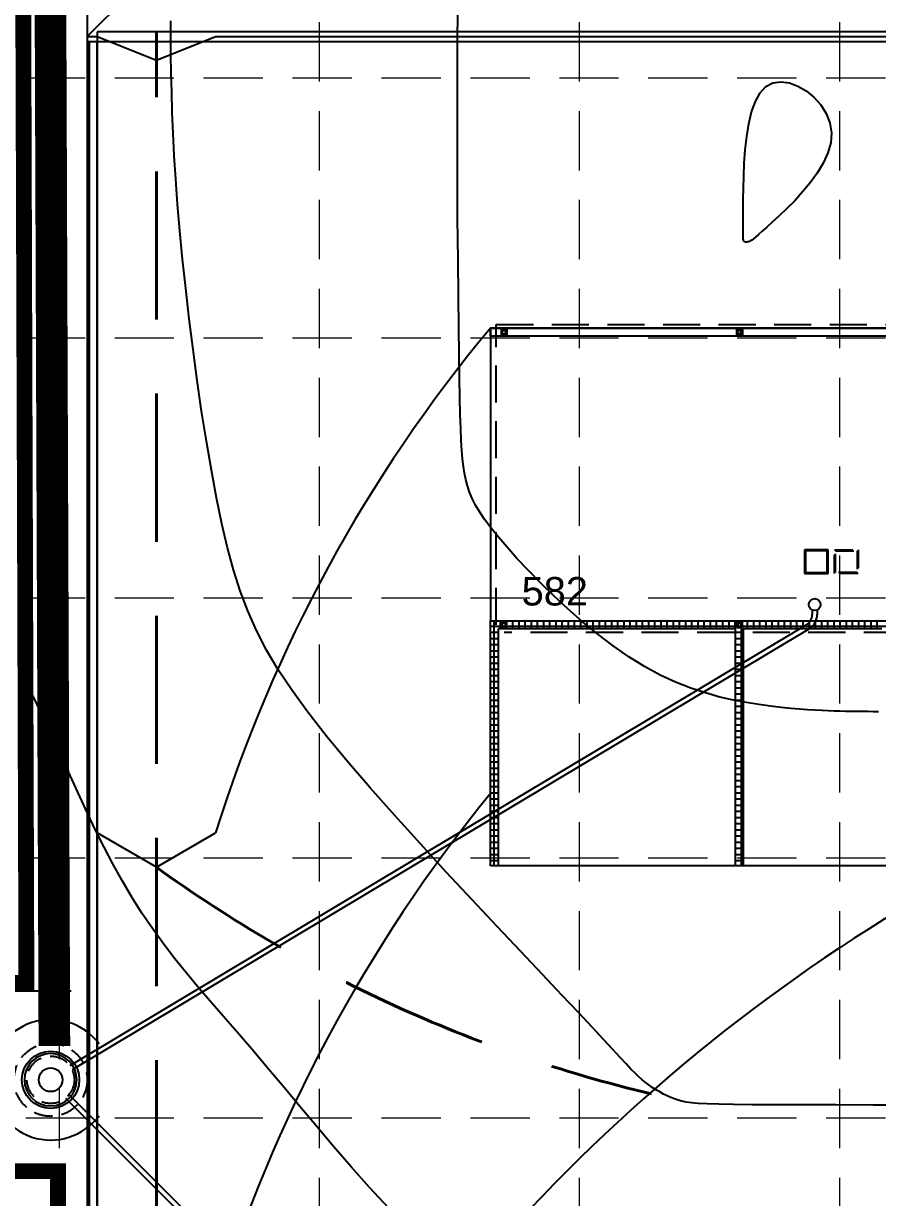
# Model space of a CAD drawing. Header units: inches. Extents: x 638 to 17512, y -393 to 10164.
# Drawn here: x 10092 to 10956, y 7437 to 8626 of the extents above; entities that cross this region are included whole.
import ezdxf
from ezdxf.enums import TextEntityAlignment as Align

# ---------------------------------------------------------------- set-up
doc = ezdxf.new("R2010")
doc.units = ezdxf.units.IN
doc.header["$LTSCALE"] = 600
doc.header["$MEASUREMENT"] = 0
for name, pattern in [('ADJOINERS', [2.85, 2.5, -0.05, 0.1, -0.05, 0.1, -0.05]), ('CENTERX2', [4, 2.5, -0.5, 0.5, -0.5]), ('DASHED', [0.75, 0.5, -0.25]), ('DASHEDX2', [1.5, 1, -0.5]), ('ESMT', [0.13, 0.1, -0.03]), ('HIDDEN', [0.375, 0.25, -0.125])]:
    doc.linetypes.add(name, pattern=pattern)
for name, color, linetype in [('Contour Lines Existing', 8, 'Continuous'), ('GRID', 254, 'HIDDEN'), ('LIMITS', 1, 'DASHED'), ('NEW - CANOPY', 5, 'DASHEDX2'), ('NEW - CONCRETE PADS', 7, 'Continuous'), ('NEW - EDGING', 1, 'Continuous'), ('NEW - FENCE', 5, 'FENCELINE1'), ('NEW - LOT LINES', 5, 'CENTERX2'), ('NEW - MASONRY', 5, 'Continuous'), ('NEW - MASONRY HATCH', 8, 'Continuous'), ('NEW - PAVING', 5, 'Continuous'), ('NEW - SEWER MANHOLES', 5, 'Continuous'), ('NEW - SEWER SITE', 5, 'Continuous'), ('NEW - STRUCTURES', 5, 'Continuous'), ('PC', 3, 'Continuous'), ('s EASEMENTS', 8, 'ESMT'), ('s SURVEY - ADJOINERS', 7, 'ADJOINERS'), ('SILT FENCE', 200, 'Continuous')]:
    doc.layers.add(name, color=color, linetype=linetype)
doc.layers.add('Contour Lines Flow', color=4, linetype='HIDDEN', lineweight=40)
doc.styles.get("Standard").update_dxf_attribs({"font": 'ARIAL.TTF'})
doc.linetypes.add('FENCELINE1', pattern='A,0.25,-0.1,[133,ltypeshp.shx,S=0.1,R=0,X=-0.1,Y=0],-0.1,1', length=1.45)

msp = doc.modelspace()

# ---------------------------------------------------------------- linework, layer by layer
for p, q in [((10575.5, 8316.7), (10575.5, 8310.7)), ((10581.5, 8316.7), (10575.5, 8316.7)), ((10581.5, 8310.7), (10575.5, 8310.7)), ((10581.5, 8316.7), (10581.5, 8310.7)), ((10813.7, 8316.7), (10813.7, 8310.7)), ((10819.7, 8316.7), (10813.7, 8316.7)), ((10819.7, 8310.7), (10813.7, 8310.7)), ((10819.7, 8316.7), (10819.7, 8310.7)), ((10575.5, 8014.2), (10575.5, 8020.2)), ((10581.5, 8020.2), (10575.5, 8020.2)), ((10581.5, 8014.2), (10575.5, 8014.2)), ((10581.5, 8014.2), (10581.5, 8020.2)), ((10813.7, 8014.2), (10813.7, 8020.2)), ((10819.7, 8020.2), (10813.7, 8020.2)), ((10819.7, 8014.2), (10813.7, 8014.2)), ((10819.7, 8014.2), (10819.7, 8020.2))]:
    msp.add_line(p, q)
at = {"flags": 128}
for points in [[(10577, 8311.9, -0.414214), (10576.7, 8312.2), (10576.7, 8315.2, -0.414214), (10577, 8315.4), (10580, 8315.4, -0.414214), (10580.2, 8315.2), (10580.2, 8312.2, -0.414214), (10580, 8311.9)], [(10577, 8312, -0.414214), (10576.8, 8312.2), (10576.8, 8315.2, -0.414214), (10577, 8315.3), (10580, 8315.3, -0.414214), (10580.1, 8315.2), (10580.1, 8312.2, -0.414214), (10580, 8312)], [(10815.2, 8311.9, -0.414214), (10815, 8312.2), (10815, 8315.2, -0.414214), (10815.2, 8315.4), (10818.2, 8315.4, -0.414214), (10818.5, 8315.2), (10818.5, 8312.2, -0.414214), (10818.2, 8311.9)], [(10815.2, 8312, -0.414214), (10815.1, 8312.2), (10815.1, 8315.2, -0.414214), (10815.2, 8315.3), (10818.2, 8315.3, -0.414214), (10818.3, 8315.2), (10818.3, 8312.2, -0.414214), (10818.2, 8312)]]:
    msp.add_lwpolyline(points, format="xyb", close=True, dxfattribs=at)
for points in [[(10577, 8018.9, 0.414214), (10576.7, 8018.7), (10576.7, 8015.7, 0.414214), (10577, 8015.4), (10580, 8015.4, 0.414214), (10580.2, 8015.7), (10580.2, 8018.7, 0.414214), (10580, 8018.9)], [(10577, 8018.8, 0.414214), (10576.8, 8018.7), (10576.8, 8015.7, 0.414214), (10577, 8015.5), (10580, 8015.5, 0.414214), (10580.1, 8015.7), (10580.1, 8018.7, 0.414214), (10580, 8018.8)], [(10815.2, 8018.9, 0.414214), (10815, 8018.7), (10815, 8015.7, 0.414214), (10815.2, 8015.4), (10818.2, 8015.4, 0.414214), (10818.5, 8015.7), (10818.5, 8018.7, 0.414214), (10818.2, 8018.9)], [(10815.2, 8018.8, 0.414214), (10815.1, 8018.7), (10815.1, 8015.7, 0.414214), (10815.2, 8015.5), (10818.2, 8015.5, 0.414214), (10818.3, 8015.7), (10818.3, 8018.7, 0.414214), (10818.2, 8018.8)]]:
    msp.add_lwpolyline(points, format="xyb", close=True)
at = {"layer": 'Contour Lines Existing'}
for p, q in [((10531.5, 8592.1), (10531.9, 8661)), ((10241.5, 8611.9), (10241.5, 8628.8)), ((10241.5, 8594.4), (10241.5, 8611.9)), ((10241.8, 8576), (10241.5, 8594.4)), ((10531.3, 8530.7), (10531.5, 8592.1)), ((10242.2, 8556.7), (10241.8, 8576)), ((10837.7, 8555.9), (10843.6, 8562.3)), ((10843.6, 8562.3), (10850.7, 8566)), ((10850.7, 8566), (10858.7, 8567.1)), ((10858.7, 8567.1), (10867.3, 8566)), ((10867.3, 8566), (10875.9, 8562.8)), ((10875.9, 8562.8), (10884.3, 8557.8)), ((10242.8, 8536.4), (10242.2, 8556.7)), ((10832.9, 8547.2), (10837.7, 8555.9)), ((10884.3, 8557.8), (10892.2, 8551.4)), ((10892.2, 8551.4), (10899, 8543.7)), ((10243.7, 8515), (10242.8, 8536.4)), ((10826.2, 8524.6), (10829.1, 8536.6)), ((10829.1, 8536.6), (10832.9, 8547.2)), ((10899, 8543.7), (10904.5, 8534.9)), ((10531.4, 8476.4), (10531.3, 8530.7)), ((10824.1, 8511.6), (10826.2, 8524.6)), ((10904.5, 8534.9), (10908.2, 8525.5)), ((10908.2, 8525.5), (10909.8, 8515.5)), ((10244.8, 8492.4), (10243.7, 8515)), ((10909.8, 8515.5), (10909.1, 8505.3)), ((10822.6, 8498.2), (10824.1, 8511.6)), ((10909.1, 8505.3), (10906.2, 8495)), ((10246.3, 8468.4), (10244.8, 8492.4)), ((10821.7, 8484.6), (10822.6, 8498.2)), ((10906.2, 8495), (10901.5, 8484.7)), ((10531.6, 8428.6), (10531.4, 8476.4)), ((10821.1, 8471.5), (10821.7, 8484.6)), ((10901.5, 8484.7), (10895.5, 8474.6)), ((10248.2, 8443), (10246.3, 8468.4)), ((10820.8, 8459.3), (10821.1, 8471.5)), ((10888.4, 8464.9), (10880.7, 8455.5)), ((10895.5, 8474.6), (10888.4, 8464.9)), ((10820.7, 8448.3), (10820.8, 8459.3)), ((10880.7, 8455.5), (10872.7, 8446.7)), ((10250.5, 8416), (10248.2, 8443)), ((10820.6, 8439.1), (10820.7, 8448.3)), ((10872.7, 8446.7), (10864.7, 8438.7)), ((10820.5, 8425.3), (10820.6, 8431.5)), ((10820.6, 8431.5), (10820.6, 8439.1)), ((10857.1, 8431.4), (10850.3, 8425.2)), ((10864.7, 8438.7), (10857.1, 8431.4)), ((10532, 8386.7), (10531.6, 8428.6)), ((10820.5, 8420.4), (10820.5, 8425.3)), ((10820.5, 8416.6), (10820.5, 8420.4)), ((10844.6, 8420), (10839.9, 8415.8)), ((10850.3, 8425.2), (10844.6, 8420)), ((10253.2, 8387.5), (10250.5, 8416)), ((10820.5, 8413.8), (10820.5, 8416.6)), ((10820.5, 8411.7), (10820.5, 8413.8)), ((10820.6, 8410.2), (10820.5, 8411.7)), ((10820.6, 8409.2), (10820.6, 8410.2)), ((10820.7, 8408.4), (10820.6, 8409.2)), ((10820.7, 8407.7), (10820.7, 8408.4)), ((10820.8, 8407.2), (10820.7, 8407.7)), ((10820.9, 8406.7), (10820.8, 8407.2)), ((10821, 8406.2), (10820.9, 8406.7)), ((10821.1, 8405.9), (10821, 8406.2)), ((10821.3, 8405.6), (10821.1, 8405.9)), ((10821.4, 8405.4), (10821.3, 8405.6)), ((10821.6, 8405.2), (10821.4, 8405.4)), ((10821.8, 8405), (10821.6, 8405.2)), ((10822.1, 8404.9), (10821.8, 8405)), ((10826, 8405.1), (10825.5, 8405)), ((10826.5, 8405.2), (10826, 8405.1)), ((10826, 8405.1), (10826, 8405.1)), ((10827.1, 8405.5), (10826.5, 8405.2)), ((10828, 8406), (10827.1, 8405.5)), ((10829.2, 8406.8), (10828, 8406)), ((10830.9, 8408.1), (10829.2, 8406.8)), ((10833.2, 8410), (10830.9, 8408.1)), ((10836.1, 8412.5), (10833.2, 8410)), ((10839.9, 8415.8), (10836.1, 8412.5)), ((10822.4, 8404.8), (10822.1, 8404.9)), ((10822.7, 8404.8), (10822.4, 8404.8)), ((10823, 8404.7), (10822.7, 8404.8)), ((10823.4, 8404.7), (10823, 8404.7)), ((10823.8, 8404.8), (10823.4, 8404.7)), ((10824.2, 8404.8), (10823.8, 8404.8)), ((10824.6, 8404.8), (10824.2, 8404.8)), ((10825, 8404.9), (10824.6, 8404.8)), ((10825.5, 8405), (10825, 8404.9)), ((10256.4, 8357.7), (10253.2, 8387.5)), ((10532.4, 8350.1), (10532, 8386.7)), ((10259.9, 8327.1), (10256.4, 8357.7)), ((10532.8, 8318.4), (10532.4, 8350.1)), ((10263.8, 8295.9), (10259.9, 8327.1)), ((10533.2, 8291), (10532.8, 8318.4)), ((10268, 8264.6), (10263.8, 8295.9)), ((10533.5, 8267.4), (10533.2, 8291)), ((10272.5, 8233.6), (10268, 8264.6)), ((10533.9, 8247.3), (10533.5, 8267.4)), ((10534.3, 8230.3), (10533.9, 8247.3)), ((10277.3, 8203.2), (10272.5, 8233.6)), ((10534.7, 8216), (10534.3, 8230.3)), ((10535.2, 8204), (10534.7, 8216)), ((10282.4, 8173.8), (10277.3, 8203.2)), ((10535.8, 8193.8), (10535.2, 8204)), ((10536.6, 8185.2), (10535.8, 8193.8)), ((10537.5, 8177.6), (10536.6, 8185.2)), ((10287.6, 8145.8), (10282.4, 8173.8)), ((10538.6, 8170.7), (10537.5, 8177.6)), ((10539.9, 8164.2), (10538.6, 8170.7)), ((10541.6, 8157.9), (10539.9, 8164.2)), ((10543.7, 8151.5), (10541.6, 8157.9)), ((10293, 8119.5), (10287.6, 8145.8)), ((10546.4, 8145.1), (10543.7, 8151.5)), ((10549.8, 8138.3), (10546.4, 8145.1)), ((10554.1, 8131.2), (10549.8, 8138.3)), ((10559.2, 8123.5), (10554.1, 8131.2)), ((10565.5, 8115.1), (10559.2, 8123.5)), ((10298.7, 8095.3), (10293, 8119.5)), ((10572.9, 8105.9), (10565.5, 8115.1)), ((10581.6, 8095.7), (10572.9, 8105.9)), ((10304.7, 8072.8), (10298.7, 8095.3)), ((10591.6, 8084.5), (10581.6, 8095.7)), ((10603, 8072.4), (10591.6, 8084.5)), ((10311.4, 8051.6), (10304.7, 8072.8)), ((10615.4, 8059.7), (10603, 8072.4)), ((10319.1, 8031.3), (10311.4, 8051.6)), ((10628.8, 8046.6), (10615.4, 8059.7)), ((10643, 8033.5), (10628.8, 8046.6)), ((10327.9, 8011.5), (10319.1, 8031.3)), ((10657.9, 8020.4), (10643, 8033.5)), ((10673.3, 8007.8), (10657.9, 8020.4)), ((10338.2, 7991.7), (10327.9, 8011.5)), ((10689, 7995.9), (10673.3, 8007.8)), ((10350.1, 7971.6), (10338.2, 7991.7)), ((10704.8, 7984.8), (10689, 7995.9)), ((10720.8, 7975), (10704.8, 7984.8)), ((10098.9, 7950.9), (10091.2, 7965.4)), ((10364, 7950.7), (10350.1, 7971.6)), ((10736.6, 7966.4), (10720.8, 7975)), ((10752.2, 7959.2), (10736.6, 7966.4)), ((10767.5, 7953.2), (10752.2, 7959.2)), ((10106.2, 7936.5), (10098.9, 7950.9)), ((10380.1, 7928.6), (10364, 7950.7)), ((10782.4, 7948.2), (10767.5, 7953.2)), ((10796.8, 7944.1), (10782.4, 7948.2)), ((10810.7, 7940.9), (10796.8, 7944.1)), ((10113.1, 7922), (10106.2, 7936.5)), ((10824, 7938.4), (10810.7, 7940.9)), ((10836.5, 7936.4), (10824, 7938.4)), ((10848.1, 7934.8), (10836.5, 7936.4)), ((10858.9, 7933.6), (10848.1, 7934.8)), ((10868.7, 7932.6), (10858.9, 7933.6)), ((10877.6, 7931.8), (10868.7, 7932.6)), ((10885.7, 7931.2), (10877.6, 7931.8)), ((10893.2, 7930.7), (10885.7, 7931.2)), ((10900.1, 7930.3), (10893.2, 7930.7)), ((10906.5, 7930), (10900.1, 7930.3)), ((10912.5, 7929.8), (10906.5, 7930)), ((10918.3, 7929.7), (10912.5, 7929.8)), ((10924, 7929.6), (10918.3, 7929.7)), ((10929.7, 7929.5), (10924, 7929.6)), ((10935.4, 7929.4), (10929.7, 7929.5)), ((10120, 7907.3), (10113.1, 7922)), ((10398.7, 7904.8), (10380.1, 7928.6)), ((10941.1, 7929.3), (10935.4, 7929.4)), ((10946.7, 7929.3), (10941.1, 7929.3)), ((10952.1, 7929.2), (10946.7, 7929.3)), ((10957.4, 7929.1), (10952.1, 7929.2)), ((10127, 7892.2), (10120, 7907.3)), ((10419.9, 7879.2), (10398.7, 7904.8)), ((10134.1, 7876.5), (10127, 7892.2)), ((10141.4, 7860.2), (10134.1, 7876.5)), ((10443.2, 7852.1), (10419.9, 7879.2)), ((10149.1, 7843.5), (10141.4, 7860.2)), ((10468, 7824), (10443.2, 7852.1)), ((10157, 7826.6), (10149.1, 7843.5)), ((10165.2, 7809.4), (10157, 7826.6)), ((10493.9, 7795.4), (10468, 7824)), ((10173.8, 7792.2), (10165.2, 7809.4)), ((10182.8, 7775.1), (10173.8, 7792.2)), ((10520.1, 7766.8), (10493.9, 7795.4)), ((10192.1, 7758.2), (10182.8, 7775.1)), ((10546.2, 7738.7), (10520.1, 7766.8)), ((10201.9, 7741.5), (10192.1, 7758.2)), ((10212.1, 7725.3), (10201.9, 7741.5)), ((10571.5, 7711.7), (10546.2, 7738.7)), ((10222.7, 7709.6), (10212.1, 7725.3)), ((10233.8, 7694.2), (10222.7, 7709.6)), ((10595.5, 7686.3), (10571.5, 7711.7)), ((10245.4, 7679.1), (10233.8, 7694.2)), ((10617.5, 7663), (10595.5, 7686.3)), ((10257.5, 7664.1), (10245.4, 7679.1)), ((10270.1, 7649.1), (10257.5, 7664.1)), ((10637.1, 7642.3), (10617.5, 7663)), ((10283.1, 7633.8), (10270.1, 7649.1)), ((10296.7, 7618.1), (10283.1, 7633.8)), ((10653.8, 7624.6), (10637.1, 7642.3)), ((10667.7, 7609.8), (10653.8, 7624.6)), ((10310.7, 7601.9), (10296.7, 7618.1)), ((10679.1, 7597.4), (10667.7, 7609.8)), ((10325.3, 7585.1), (10310.7, 7601.9)), ((10688.5, 7587.3), (10679.1, 7597.4)), ((10340.3, 7567.4), (10325.3, 7585.1)), ((10696, 7579.2), (10688.5, 7587.3)), ((10702.1, 7572.6), (10696, 7579.2)), ((10355.9, 7548.8), (10340.3, 7567.4)), ((10707, 7567.4), (10702.1, 7572.6)), ((10711.1, 7563.2), (10707, 7567.4)), ((10714.7, 7559.8), (10711.1, 7563.2)), ((10718.1, 7556.8), (10714.7, 7559.8)), ((10721.5, 7554), (10718.1, 7556.8)), ((10725, 7551.3), (10721.5, 7554)), ((10728.6, 7548.7), (10725, 7551.3)), ((10372, 7529.4), (10355.9, 7548.8)), ((10732.3, 7546.4), (10728.6, 7548.7)), ((10736.1, 7544.2), (10732.3, 7546.4)), ((10739.8, 7542.1), (10736.1, 7544.2)), ((10743.6, 7540.3), (10739.8, 7542.1)), ((10747.4, 7538.6), (10743.6, 7540.3)), ((10751.2, 7537.1), (10747.4, 7538.6)), ((10388.7, 7509.4), (10372, 7529.4)), ((10754.9, 7535.8), (10751.2, 7537.1)), ((10758.6, 7534.7), (10754.9, 7535.8)), ((10762.9, 7533.9), (10758.6, 7534.7)), ((10768.2, 7533.1), (10762.9, 7533.9)), ((10775.1, 7532.6), (10768.2, 7533.1)), ((10784.1, 7532.1), (10775.1, 7532.6)), ((10795.8, 7531.8), (10784.1, 7532.1)), ((10810.9, 7531.5), (10795.8, 7531.8)), ((10829.7, 7531.3), (10810.9, 7531.5)), ((10852.9, 7531.2), (10829.7, 7531.3)), ((10881, 7531.1), (10852.9, 7531.2)), ((10914.3, 7531), (10881, 7531.1)), ((10952, 7530.9), (10914.3, 7531)), ((10993, 7530.8), (10952, 7530.9)), ((10405.9, 7489), (10388.7, 7509.4)), ((10423.8, 7468.3), (10405.9, 7489)), ((10442.4, 7447.6), (10423.8, 7468.3)), ((10461.6, 7427), (10442.4, 7447.6))]:
    msp.add_line(p, q, dxfattribs=at)
at = {"layer": 'Contour Lines Flow', "color": 35}
msp.add_line((10226.7, 4501.4), (10226.7, 8617.7), dxfattribs=at)
msp.add_arc((11056.7, 8921.4), 1417.9, 234.1694, 256.5806, dxfattribs=at)
at = {"layer": 'GRID', "color": 252, "linetype": 'HIDDEN', "lineweight": 0, "ltscale": 0.4}
for p, q in [((10128.2, 9887.4), (10128.2, 672.4)), ((10391.5, 9887.4), (10391.5, 672.4)), ((10654.7, 9887.4), (10654.7, 672.4)), ((10918, 9887.4), (10918, 672.4)), ((914.5, 8571.1), (17236, 8571.1)), ((914.5, 8307.9), (17236, 8307.9)), ((914.5, 8044.6), (17236, 8044.6)), ((914.5, 7781.4), (17236, 7781.4)), ((914.5, 7518.1), (17236, 7518.1))]:
    msp.add_line(p, q, dxfattribs=at)
at = {"layer": 'LIMITS', "ltscale": 0.5, "const_width": 16, "flags": 128}
msp.add_lwpolyline([(11235.8, 9397.9), (10914.5, 9431.9), (10900.6, 9263), (10089.8, 9324.5), (10095.2, 7654.7), (3247.7, 7651.7), (3240.9, 7469), (10127.1, 7463.9), (10127.9, 2985.9), (10598.3, 2827.7), (11974.3, 2527.3), (11973.2, 3635.2), (12020.9, 3629.8), (12011.9, 8785.1), (11211.6, 9205.7), (11235.8, 9397.9)], close=True, dxfattribs=at)
at = {"layer": 'NEW - CANOPY', "color": 7, "ltscale": 0.0625}
for p, q in [((10570.7, 8017.2), (10570.7, 8321.4)), ((10570.7, 8321.4), (11542.7, 8321.4)), ((11542.7, 8009.4), (10578.5, 8009.4))]:
    msp.add_line(p, q, dxfattribs=at)
at = {"layer": 'NEW - CONCRETE PADS', "color": 7, "ltscale": 0.0625}
for p, q in [((10564.7, 8309.7), (10564.7, 8317.7)), ((10564.7, 8317.7), (11548.7, 8317.7)), ((10564.7, 8309.7), (11548.7, 8309.7))]:
    msp.add_line(p, q, dxfattribs=at)
at = {"layer": 'NEW - CONCRETE PADS', "color": 7}
for p, q in [((10564.7, 8021.2), (11548.7, 8021.2)), ((10564.7, 7773.2), (10564.7, 8021.2)), ((11548.7, 7773.2), (10564.7, 7773.2))]:
    msp.add_line(p, q, dxfattribs=at)
at = {"layer": 'NEW - EDGING', "color": 7, "ltscale": 0.0625}
for p, q in [((10158.7, 8607.7), (10158.7, 2994.1)), ((10166.7, 8607.7), (10158.7, 8607.7)), ((10166.7, 2994.1), (10166.7, 8607.7))]:
    msp.add_line(p, q, dxfattribs=at)
at = {"layer": 'NEW - FENCE', "color": 7, "ltscale": 0.0625}
for p, q in [((11956.7, 8607.7), (10156.7, 8607.7)), ((10156.7, 8607.7), (10156.7, 3658.7))]:
    msp.add_line(p, q, dxfattribs=at)
at = {"layer": 'NEW - LOT LINES', "color": 7, "ltscale": 0.0625}
msp.add_line((10156.7, 9265.3), (10156.7, 5653.7), dxfattribs=at)
at = {"layer": 'NEW - MASONRY', "color": 7, "ltscale": 0.0625}
for p, q in [((10564.7, 7773.2), (10564.7, 8021.2)), ((10564.7, 8021.2), (11548.7, 8021.2)), ((10812.7, 8013.2), (10572.7, 8013.2)), ((10572.7, 8013.2), (10572.7, 7773.2)), ((10812.7, 7773.2), (10812.7, 8013.2)), ((10960.7, 8013.2), (10820.7, 8013.2)), ((10820.7, 8013.2), (10820.7, 7773.2)), ((10572.7, 7773.2), (10564.7, 7773.2)), ((10820.7, 7773.2), (10812.7, 7773.2))]:
    msp.add_line(p, q, dxfattribs=at)
at = {"layer": 'NEW - MASONRY HATCH', "color": 7}
for p, q in [((10564.7, 8016), (11548.7, 8016)), ((10568.7, 7773.2), (10568.7, 8021.2)), ((10575, 8013.2), (10575, 8021.2)), ((10581.2, 8013.2), (10581.2, 8021.2)), ((10587.5, 8013.2), (10587.5, 8021.2)), ((10593.7, 8013.2), (10593.7, 8021.2)), ((10600, 8013.2), (10600, 8021.2)), ((10606.2, 8013.2), (10606.2, 8021.2)), ((10612.5, 8013.2), (10612.5, 8021.2)), ((10618.7, 8013.2), (10618.7, 8021.2)), ((10625, 8013.2), (10625, 8021.2)), ((10631.2, 8013.2), (10631.2, 8021.2)), ((10637.5, 8013.2), (10637.5, 8021.2)), ((10643.7, 8013.2), (10643.7, 8021.2)), ((10650, 8013.2), (10650, 8021.2)), ((10656.2, 8013.2), (10656.2, 8021.2)), ((10662.5, 8013.2), (10662.5, 8021.2)), ((10668.7, 8013.2), (10668.7, 8021.2)), ((10675, 8013.2), (10675, 8021.2)), ((10681.2, 8013.2), (10681.2, 8021.2)), ((10687.5, 8013.2), (10687.5, 8021.2)), ((10693.7, 8013.2), (10693.7, 8021.2)), ((10700, 8013.2), (10700, 8021.2)), ((10706.2, 8013.2), (10706.2, 8021.2)), ((10712.5, 8013.2), (10712.5, 8021.2)), ((10718.7, 8013.2), (10718.7, 8021.2)), ((10725, 8013.2), (10725, 8021.2)), ((10731.2, 8013.2), (10731.2, 8021.2)), ((10737.5, 8013.2), (10737.5, 8021.2)), ((10743.7, 8013.2), (10743.7, 8021.2)), ((10750, 8013.2), (10750, 8021.2)), ((10756.2, 8013.2), (10756.2, 8021.2)), ((10762.5, 8013.2), (10762.5, 8021.2)), ((10768.7, 8013.2), (10768.7, 8021.2)), ((10775, 8013.2), (10775, 8021.2)), ((10781.2, 8013.2), (10781.2, 8021.2)), ((10787.5, 8013.2), (10787.5, 8021.2)), ((10793.7, 8013.2), (10793.7, 8021.2)), ((10800, 8013.2), (10800, 8021.2)), ((10806.2, 8013.2), (10806.2, 8021.2)), ((10812.5, 8013.2), (10812.5, 8021.2)), ((10818.7, 7773.2), (10818.7, 8021.2)), ((10825, 8013.2), (10825, 8021.2)), ((10831.2, 8013.2), (10831.2, 8021.2)), ((10837.5, 8013.2), (10837.5, 8021.2)), ((10843.7, 8013.2), (10843.7, 8021.2)), ((10850, 8013.2), (10850, 8021.2)), ((10856.2, 8013.2), (10856.2, 8021.2)), ((10862.5, 8013.2), (10862.5, 8021.2)), ((10868.7, 8013.2), (10868.7, 8021.2)), ((10875, 8013.2), (10875, 8021.2)), ((10881.2, 8013.2), (10881.2, 8021.2)), ((10887.5, 8013.2), (10887.5, 8021.2)), ((10893.7, 8013.2), (10893.7, 8021.2)), ((10900, 8013.2), (10900, 8021.2)), ((10906.2, 8013.2), (10906.2, 8021.2)), ((10912.5, 8013.2), (10912.5, 8021.2)), ((10918.7, 8013.2), (10918.7, 8021.2)), ((10925, 8013.2), (10925, 8021.2)), ((10931.2, 8013.2), (10931.2, 8021.2)), ((10937.5, 8013.2), (10937.5, 8021.2)), ((10943.7, 8013.2), (10943.7, 8021.2)), ((10950, 8013.2), (10950, 8021.2)), ((10956.2, 8013.2), (10956.2, 8021.2)), ((10564.7, 8009.7), (10572.7, 8009.7)), ((10564.7, 8003.5), (10572.7, 8003.5)), ((10812.7, 8009.7), (10820.7, 8009.7)), ((10812.7, 8003.5), (10820.7, 8003.5)), ((10564.7, 7997.2), (10572.7, 7997.2)), ((10564.7, 7991), (10572.7, 7991)), ((10812.7, 7997.2), (10820.7, 7997.2)), ((10812.7, 7991), (10820.7, 7991)), ((10564.7, 7984.7), (10572.7, 7984.7)), ((10564.7, 7978.5), (10572.7, 7978.5)), ((10812.7, 7984.7), (10820.7, 7984.7)), ((10812.7, 7978.5), (10820.7, 7978.5)), ((10564.7, 7972.2), (10572.7, 7972.2)), ((10564.7, 7966), (10572.7, 7966)), ((10812.7, 7972.2), (10820.7, 7972.2)), ((10812.7, 7966), (10820.7, 7966)), ((10564.7, 7959.7), (10572.7, 7959.7)), ((10564.7, 7953.5), (10572.7, 7953.5)), ((10812.7, 7959.7), (10820.7, 7959.7)), ((10812.7, 7953.5), (10820.7, 7953.5)), ((10564.7, 7947.2), (10572.7, 7947.2)), ((10812.7, 7947.2), (10820.7, 7947.2)), ((10564.7, 7941), (10572.7, 7941)), ((10564.7, 7934.7), (10572.7, 7934.7)), ((10812.7, 7941), (10820.7, 7941)), ((10812.7, 7934.7), (10820.7, 7934.7)), ((10564.7, 7928.5), (10572.7, 7928.5)), ((10564.7, 7922.2), (10572.7, 7922.2)), ((10812.7, 7928.5), (10820.7, 7928.5)), ((10812.7, 7922.2), (10820.7, 7922.2)), ((10564.7, 7916), (10572.7, 7916)), ((10564.7, 7909.7), (10572.7, 7909.7)), ((10812.7, 7916), (10820.7, 7916)), ((10812.7, 7909.7), (10820.7, 7909.7)), ((10564.7, 7903.5), (10572.7, 7903.5)), ((10564.7, 7897.2), (10572.7, 7897.2)), ((10812.7, 7903.5), (10820.7, 7903.5)), ((10812.7, 7897.2), (10820.7, 7897.2)), ((10564.7, 7891), (10572.7, 7891)), ((10564.7, 7884.7), (10572.7, 7884.7)), ((10812.7, 7891), (10820.7, 7891)), ((10812.7, 7884.7), (10820.7, 7884.7)), ((10564.7, 7878.5), (10572.7, 7878.5)), ((10564.7, 7872.2), (10572.7, 7872.2)), ((10812.7, 7878.5), (10820.7, 7878.5)), ((10812.7, 7872.2), (10820.7, 7872.2)), ((10564.7, 7866), (10572.7, 7866)), ((10564.7, 7859.7), (10572.7, 7859.7)), ((10812.7, 7866), (10820.7, 7866)), ((10812.7, 7859.7), (10820.7, 7859.7)), ((10564.7, 7853.5), (10572.7, 7853.5)), ((10564.7, 7847.2), (10572.7, 7847.2)), ((10812.7, 7853.5), (10820.7, 7853.5)), ((10812.7, 7847.2), (10820.7, 7847.2)), ((10564.7, 7841), (10572.7, 7841)), ((10564.7, 7834.7), (10572.7, 7834.7)), ((10812.7, 7841), (10820.7, 7841)), ((10812.7, 7834.7), (10820.7, 7834.7)), ((10564.7, 7828.5), (10572.7, 7828.5)), ((10812.7, 7828.5), (10820.7, 7828.5)), ((10564.7, 7822.2), (10572.7, 7822.2)), ((10564.7, 7816), (10572.7, 7816)), ((10812.7, 7822.2), (10820.7, 7822.2)), ((10812.7, 7816), (10820.7, 7816)), ((10564.7, 7809.7), (10572.7, 7809.7)), ((10564.7, 7803.5), (10572.7, 7803.5)), ((10812.7, 7809.7), (10820.7, 7809.7)), ((10812.7, 7803.5), (10820.7, 7803.5)), ((10564.7, 7797.2), (10572.7, 7797.2)), ((10564.7, 7791), (10572.7, 7791)), ((10812.7, 7797.2), (10820.7, 7797.2)), ((10812.7, 7791), (10820.7, 7791)), ((10564.7, 7784.7), (10572.7, 7784.7)), ((10564.7, 7778.5), (10572.7, 7778.5)), ((10812.7, 7784.7), (10820.7, 7784.7)), ((10812.7, 7778.5), (10820.7, 7778.5))]:
    msp.add_line(p, q, dxfattribs=at)
at = {"layer": 'NEW - PAVING', "color": 7, "ltscale": 0.0625}
for p, q in [((11946.7, 8617.7), (10166.7, 8617.7)), ((10166.7, 8617.7), (10166.7, 2994.1))]:
    msp.add_line(p, q, dxfattribs=at)
at = {"layer": 'NEW - SEWER MANHOLES', "color": 7, "linetype": 'DASHED', "ltscale": 0.0625}
for radius in [37, 24]:
    msp.add_circle((10119.7, 7556.5), radius, dxfattribs=at)
at = {"layer": 'NEW - SEWER MANHOLES', "color": 7, "ltscale": 0.0625}
for radius in [29, 12]:
    msp.add_circle((10119.7, 7556.5), radius, dxfattribs=at)
for start, end in [(0, 180), (180, 0)]:
    msp.add_arc((10119.7, 7556.5), 26.5, start, end, dxfattribs=at)
at = {"layer": 'NEW - SEWER SITE', "color": 7, "ltscale": 0.0625}
for p, q in [((10890.4, 8032.2), (10890.4, 8027.5)), ((10895.4, 8032.2), (10895.4, 8027.5)), ((10884.6, 8017.1), (10139, 7570.8)), ((10887.1, 8012.8), (10141.5, 7566.5)), ((10134.9, 7537.8), (10898, 6774.7)), ((10138.5, 7541.3), (10901.5, 6778.3))]:
    msp.add_line(p, q, dxfattribs=at)
msp.add_circle((10892.9, 8037.7), 6, dxfattribs=at)
for radius in [12, 17]:
    msp.add_arc((10878.4, 8027.5), radius, 300.705, 0, dxfattribs=at)
at = {"layer": 'NEW - STRUCTURES', "color": 7, "ltscale": 0.0625}
for p, q in [((10906.7, 8093.2), (10882.7, 8093.2)), ((10882.7, 8093.2), (10882.7, 8069.2)), ((10905.7, 8092.2), (10883.7, 8092.2)), ((10883.7, 8092.2), (10883.7, 8070.2)), ((10905.7, 8070.2), (10905.7, 8092.2)), ((10906.7, 8069.2), (10906.7, 8093.2)), ((10882.7, 8069.2), (10906.7, 8069.2)), ((10883.7, 8070.2), (10905.7, 8070.2))]:
    msp.add_line(p, q, dxfattribs=at)
at = {"layer": 'NEW - STRUCTURES', "color": 7, "linetype": 'DASHED', "ltscale": 0.0625}
for p, q in [((10912.9, 8069.2), (10912.9, 8093.2)), ((10912.9, 8093.2), (10936.9, 8093.2)), ((10913.9, 8070.2), (10913.9, 8092.2)), ((10913.9, 8092.2), (10935.9, 8092.2)), ((10935.9, 8092.2), (10935.9, 8070.2)), ((10936.9, 8093.2), (10936.9, 8069.2)), ((10936.9, 8069.2), (10912.9, 8069.2)), ((10935.9, 8070.2), (10913.9, 8070.2))]:
    msp.add_line(p, q, dxfattribs=at)
at = {"layer": 'PC', "color": 35}
for p, q in [((10156.7, 8747.7), (10156.7, 8612.8)), ((10156.7, 8612.8), (10224.2, 8680.2)), ((10156.7, 8612.8), (10166.7, 8612.8)), ((10166.7, 8612.8), (10226.7, 8588.9)), ((10226.7, 8588.9), (10286.7, 8612.8)), ((10286.7, 8612.8), (11826.7, 8612.8)), ((11548.7, 8317.7), (10564.7, 8317.7)), ((10564.7, 8317.7), (10564.7, 8021.2)), ((10564.7, 8021.2), (11548.7, 8021.2)), ((10226.7, 7771.8), (10166.7, 7806.5)), ((10226.7, 7771.8), (10286.7, 7806.5))]:
    msp.add_line(p, q, dxfattribs=at)
for centre, radius, start, end in [((11717.5, 7359.6), 1499, 140.2696, 162.6537), ((11756.3, 6874.7), 1537.5, 140.8072, 162.9081), ((11896.9, 6213.7), 1771.4, 118.3163, 155.3629)]:
    msp.add_arc(centre, radius, start, end, dxfattribs=at)
at = {"layer": 'PC', "color": 35, "ltscale": 0.0625}
msp.add_arc((10119.7, 7556.5), 61, 36.5556, 323.4443, dxfattribs=at)
at = {"layer": 's EASEMENTS'}
msp.add_line((3216.5, 7646.5), (10156.7, 7646.5), dxfattribs=at)
at = {"layer": 's SURVEY - ADJOINERS'}
msp.add_line((3256.7, 7466.5), (10118.7, 7466.5), dxfattribs=at)
at = {"layer": 'SILT FENCE', "const_width": 32, "flags": 128}
msp.add_lwpolyline([(10923.3, 9233.8), (10117.1, 9295.5), (10123.5, 7590.8)], dxfattribs=at)

# ---------------------------------------------------------------- texts
at = {"layer": 'PC', "color": 35}
msp.add_text('582', height=28.8, dxfattribs=at).set_placement((10629.9, 8051.2), align=Align.MIDDLE_CENTER)

doc.saveas('drawing.dxf')
